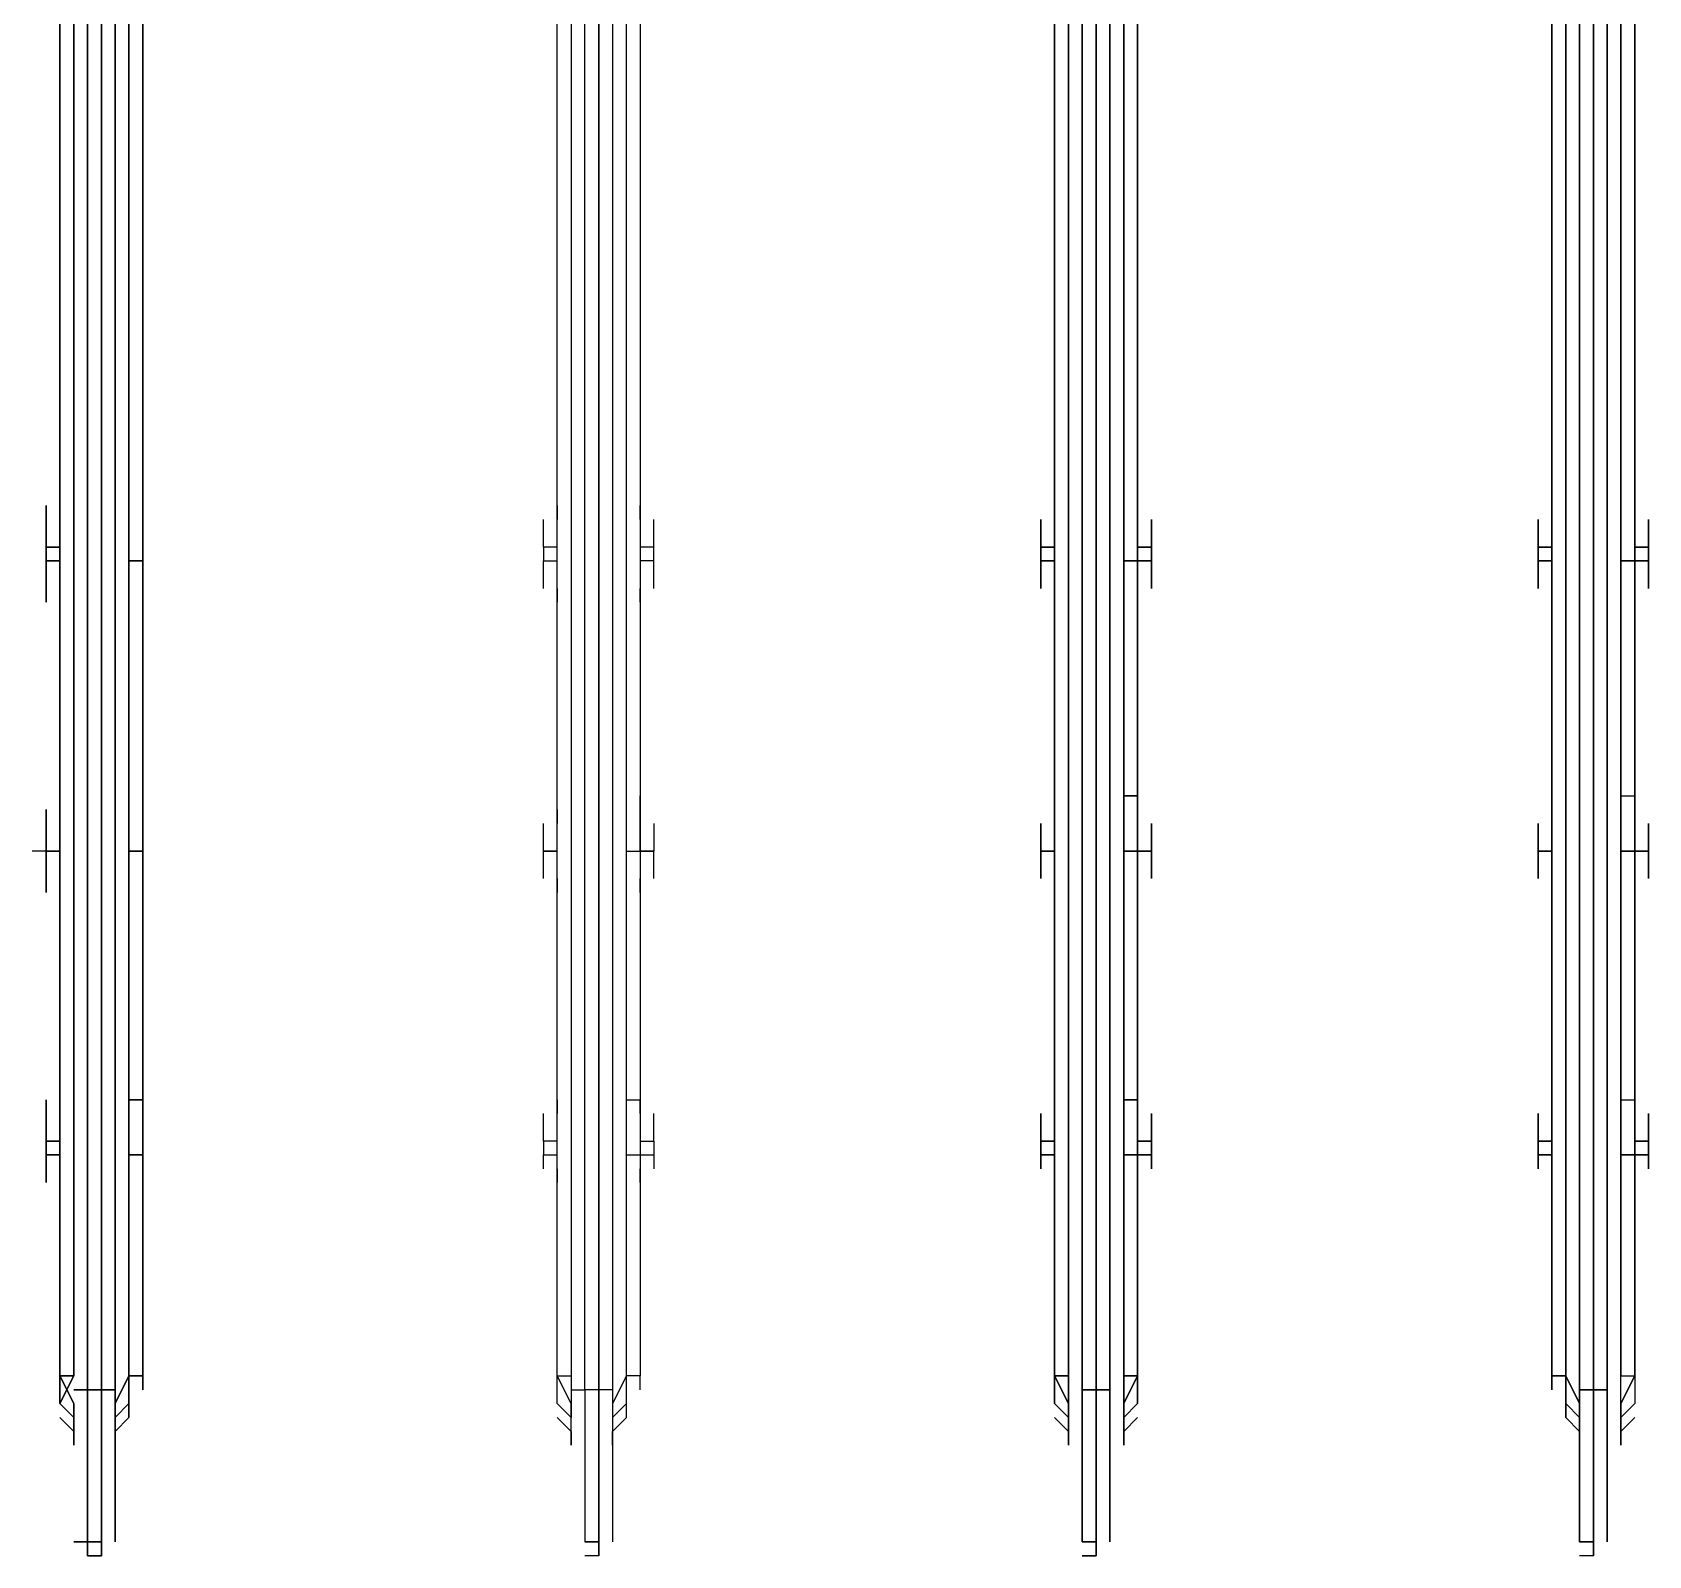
# Model space of a CAD drawing. Header units: metres. Extents: x 530797 to 531186, y 2675944 to 2676144.
# Drawn here: x 531158.3806 to 531158.5424, y 2676011.8435 to 2676011.996 of the extents above; entities that cross this region are included whole.
import ezdxf

# ---------------------------------------------------------------- set-up
doc = ezdxf.new("R2010")
doc.units = ezdxf.units.M
doc.layers.add('IDT', color=7, linetype='Continuous')

# ---------------------------------------------------------------- blocks, each defined once
blk = doc.blocks.new('IDT')
at = {"layer": 'IDT', "color": 0, "lineweight": 25}
for p, q in [((17.61041, 14.81944), (17.61041, 14.80284)), ((17.61041, 14.80284), (17.61041, 14.81944)), ((17.61041, 14.81944), (17.61041, 14.80284)), ((17.61041, 14.80284), (17.61041, 14.81944)), ((17.61041, 14.81944), (17.6118, 14.81944)), ((17.66021, 14.80284), (17.66021, 14.81944)), ((17.66021, 14.81944), (17.66021, 14.80284)), ((17.66021, 14.80284), (17.66021, 14.81944)), ((17.66021, 14.81944), (17.66021, 14.80284)), ((17.66021, 14.81944), (17.66021, 14.80284)), ((17.66021, 14.80284), (17.66021, 14.81944)), ((17.66021, 14.81944), (17.66159, 14.81944)), ((17.66159, 14.81944), (17.66021, 14.81944)), ((17.66021, 14.81944), (17.66021, 14.80284)), ((17.66021, 14.80284), (17.66021, 14.81944)), ((17.71, 14.80284), (17.71, 14.81944)), ((17.71, 14.81944), (17.71, 14.80284)), ((17.71, 14.81944), (17.71138, 14.81944)), ((17.75979, 14.80284), (17.75979, 14.81944)), ((17.75979, 14.81944), (17.76118, 14.81944)), ((17.76118, 14.81944), (17.75979, 14.81944)), ((17.75979, 14.81944), (17.75979, 14.80284)), ((17.76118, 14.81944), (17.76118, 14.80284)), ((17.76118, 14.80284), (17.76118, 14.81944)), ((17.60903, 14.80284), (17.60903, 14.81805)), ((17.60903, 14.81805), (17.60903, 14.80284)), ((17.6118, 14.81805), (17.61041, 14.81805)), ((17.61041, 14.81805), (17.6118, 14.81805)), ((17.6118, 14.81805), (17.61041, 14.81805)), ((17.61041, 14.81805), (17.6118, 14.81805)), ((17.6118, 14.80284), (17.6118, 14.81805)), ((17.6118, 14.81805), (17.6118, 14.80284)), ((17.65882, 14.81805), (17.65882, 14.80284)), ((17.65882, 14.80284), (17.65882, 14.81805)), ((17.65882, 14.81805), (17.65882, 14.80284)), ((17.65882, 14.80284), (17.65882, 14.81805)), ((17.66159, 14.81805), (17.66021, 14.81805)), ((17.66021, 14.81805), (17.66159, 14.81805)), ((17.66159, 14.81805), (17.66021, 14.81805)), ((17.66021, 14.81805), (17.66159, 14.81805)), ((17.66159, 14.81805), (17.66021, 14.81805)), ((17.66021, 14.81805), (17.66159, 14.81805)), ((17.66159, 14.81805), (17.66021, 14.81805)), ((17.66021, 14.81805), (17.66159, 14.81805)), ((17.66159, 14.80284), (17.66159, 14.81805)), ((17.66159, 14.81805), (17.66159, 14.80284)), ((17.66159, 14.80284), (17.66159, 14.81805)), ((17.66159, 14.81805), (17.66159, 14.80284)), ((17.70862, 14.80284), (17.70862, 14.81805)), ((17.71138, 14.81805), (17.71, 14.81805)), ((17.71, 14.81805), (17.71138, 14.81805)), ((17.71138, 14.80284), (17.71138, 14.81805)), ((17.75841, 14.80284), (17.75841, 14.81805)), ((17.75841, 14.81805), (17.75841, 14.80284)), ((17.76118, 14.81805), (17.75979, 14.81805)), ((17.75979, 14.81805), (17.76118, 14.81805)), ((17.76118, 14.80284), (17.76118, 14.81805)), ((17.76118, 14.81805), (17.76118, 14.80284)), ((17.76256, 14.81805), (17.76118, 14.81805)), ((17.76118, 14.81805), (17.76256, 14.81805)), ((17.60765, 14.80422), (17.60765, 14.80837)), ((17.60765, 14.80837), (17.60765, 14.80699)), ((17.60765, 14.80699), (17.60765, 14.80837)), ((17.60765, 14.80837), (17.60765, 14.80422)), ((17.6118, 14.80699), (17.6118, 14.80837)), ((17.6118, 14.80837), (17.6118, 14.80699)), ((17.6118, 14.80422), (17.6118, 14.80837)), ((17.6118, 14.80837), (17.6118, 14.80422)), ((17.65744, 14.80422), (17.65744, 14.80837)), ((17.65744, 14.80837), (17.65744, 14.80699)), ((17.65744, 14.80699), (17.65744, 14.80837)), ((17.65744, 14.80837), (17.65744, 14.80422)), ((17.65744, 14.80837), (17.65744, 14.80422)), ((17.65744, 14.80422), (17.65744, 14.80837)), ((17.65744, 14.80837), (17.65744, 14.80699)), ((17.65744, 14.80699), (17.65744, 14.80837)), ((17.66297, 14.80422), (17.66297, 14.80837)), ((17.66297, 14.80837), (17.66297, 14.80699)), ((17.66297, 14.80699), (17.66297, 14.80837)), ((17.66297, 14.80837), (17.66297, 14.80699)), ((17.66297, 14.80699), (17.66297, 14.80837)), ((17.66297, 14.80837), (17.66297, 14.80422)), ((17.66297, 14.80422), (17.66297, 14.80837)), ((17.66297, 14.80837), (17.66297, 14.80422)), ((17.70862, 14.80422), (17.70862, 14.80837)), ((17.70862, 14.80837), (17.70862, 14.80699)), ((17.71277, 14.80699), (17.71277, 14.80837)), ((17.71277, 14.80837), (17.71277, 14.80422)), ((17.75841, 14.80422), (17.75841, 14.80837)), ((17.75841, 14.80837), (17.75841, 14.80422)), ((17.75841, 14.80837), (17.75841, 14.80699)), ((17.75841, 14.80699), (17.75841, 14.80837)), ((17.76256, 14.80422), (17.76256, 14.80837)), ((17.76256, 14.80837), (17.76256, 14.80699)), ((17.76256, 14.80699), (17.76256, 14.80837)), ((17.76256, 14.80837), (17.76256, 14.80422)), ((17.60765, 14.80699), (17.60626, 14.8056)), ((17.60626, 14.8056), (17.60765, 14.80699)), ((17.61318, 14.8056), (17.6118, 14.80699)), ((17.6118, 14.80699), (17.61318, 14.8056)), ((17.65744, 14.80699), (17.65606, 14.8056)), ((17.65606, 14.8056), (17.65744, 14.80699)), ((17.65744, 14.80699), (17.65606, 14.8056)), ((17.65606, 14.8056), (17.65744, 14.80699)), ((17.66297, 14.80699), (17.66436, 14.8056)), ((17.66436, 14.8056), (17.66297, 14.80699)), ((17.66297, 14.80699), (17.66436, 14.8056)), ((17.66436, 14.8056), (17.66297, 14.80699)), ((17.70862, 14.80699), (17.70723, 14.8056)), ((17.71415, 14.8056), (17.71277, 14.80699)), ((17.75841, 14.80699), (17.75703, 14.8056)), ((17.75703, 14.8056), (17.75841, 14.80699)), ((17.76256, 14.80699), (17.76394, 14.8056)), ((17.76394, 14.8056), (17.76256, 14.80699)), ((17.60626, 14.80422), (17.60765, 14.8056)), ((17.60626, 14.80422), (17.60765, 14.8056)), ((17.60626, 14.80145), (17.60765, 14.80422)), ((17.60765, 14.80422), (17.60626, 14.80145)), ((17.60626, 14.80284), (17.60626, 14.80422)), ((17.60626, 14.80284), (17.60626, 14.80422)), ((17.60765, 14.8056), (17.60765, 14.80145)), ((17.60765, 14.8056), (17.60765, 14.80145)), ((17.6118, 14.8056), (17.61318, 14.80422)), ((17.61318, 14.80422), (17.6118, 14.8056)), ((17.61318, 14.80145), (17.6118, 14.80422)), ((17.6118, 14.80422), (17.61318, 14.80145)), ((17.61318, 14.80145), (17.61318, 14.8056)), ((17.61318, 14.8056), (17.61318, 14.80145)), ((17.61318, 14.80422), (17.61318, 14.80284)), ((17.61318, 14.80284), (17.61318, 14.80422)), ((17.65744, 14.8056), (17.65606, 14.80422)), ((17.65606, 14.80422), (17.65744, 14.8056)), ((17.65744, 14.8056), (17.65606, 14.80422)), ((17.65744, 14.8056), (17.65606, 14.80422)), ((17.65606, 14.80422), (17.65606, 14.80284)), ((17.65606, 14.80145), (17.65744, 14.80422)), ((17.65744, 14.80422), (17.65606, 14.80145)), ((17.65744, 14.80422), (17.65606, 14.80145)), ((17.65606, 14.80284), (17.65606, 14.80422)), ((17.65606, 14.80422), (17.65606, 14.80284)), ((17.65606, 14.80145), (17.65744, 14.80422)), ((17.65606, 14.80422), (17.65606, 14.80284)), ((17.65744, 14.80145), (17.65744, 14.8056)), ((17.65744, 14.8056), (17.65744, 14.80145)), ((17.65744, 14.80145), (17.65744, 14.8056)), ((17.65744, 14.80145), (17.65744, 14.8056)), ((17.66297, 14.80145), (17.66297, 14.8056)), ((17.66297, 14.8056), (17.66297, 14.80145)), ((17.66297, 14.80145), (17.66297, 14.8056)), ((17.66297, 14.8056), (17.66436, 14.80422)), ((17.66436, 14.80422), (17.66297, 14.8056)), ((17.66297, 14.8056), (17.66436, 14.80422)), ((17.66436, 14.80422), (17.66297, 14.8056)), ((17.66297, 14.8056), (17.66297, 14.80145)), ((17.66436, 14.80145), (17.66297, 14.80422)), ((17.66297, 14.80422), (17.66436, 14.80145)), ((17.66436, 14.80145), (17.66297, 14.80422)), ((17.66297, 14.80422), (17.66436, 14.80145)), ((17.66436, 14.80422), (17.66436, 14.80284)), ((17.66436, 14.80284), (17.66436, 14.80422)), ((17.66436, 14.80422), (17.66436, 14.80284)), ((17.66436, 14.80284), (17.66436, 14.80422)), ((17.70723, 14.8056), (17.70723, 14.80145)), ((17.70862, 14.8056), (17.70723, 14.80422)), ((17.70723, 14.80145), (17.70862, 14.80422)), ((17.70723, 14.80422), (17.70723, 14.80284)), ((17.71277, 14.80145), (17.71277, 14.8056)), ((17.71277, 14.8056), (17.71415, 14.80422)), ((17.71277, 14.80422), (17.71415, 14.80145)), ((17.71415, 14.80422), (17.71415, 14.80284)), ((17.75703, 14.8056), (17.75703, 14.80145)), ((17.75703, 14.80145), (17.75703, 14.8056)), ((17.75703, 14.80422), (17.75841, 14.8056)), ((17.75841, 14.8056), (17.75703, 14.80422)), ((17.75703, 14.80145), (17.75841, 14.80422)), ((17.75841, 14.80422), (17.75703, 14.80145)), ((17.75703, 14.80284), (17.75703, 14.80422)), ((17.75703, 14.80422), (17.75703, 14.80284)), ((17.76256, 14.8056), (17.76394, 14.80422)), ((17.76394, 14.80422), (17.76256, 14.8056)), ((17.76256, 14.8056), (17.76394, 14.80422)), ((17.76394, 14.80422), (17.76256, 14.8056)), ((17.76394, 14.80422), (17.76256, 14.80145)), ((17.76394, 14.80145), (17.76256, 14.80422)), ((17.76256, 14.80422), (17.76394, 14.80145)), ((17.76256, 14.80145), (17.76394, 14.80422)), ((17.76394, 14.80422), (17.76394, 14.80284)), ((17.76394, 14.80284), (17.76394, 14.80422)), ((17.60626, 14.80145), (17.60626, 14.80284)), ((17.60626, 14.80145), (17.60626, 14.80284)), ((17.61041, 14.80284), (17.60903, 14.80284)), ((17.60903, 14.80284), (17.60903, 14.60366)), ((17.60903, 14.60366), (17.60903, 14.80284)), ((17.60903, 14.80284), (17.61041, 14.80284)), ((17.61041, 14.80284), (17.6118, 14.80284)), ((17.6118, 14.80284), (17.61041, 14.80284)), ((17.61041, 14.80284), (17.6118, 14.80284)), ((17.6118, 14.80284), (17.61041, 14.80284)), ((17.61041, 14.60366), (17.61041, 14.80284)), ((17.61041, 14.80284), (17.61041, 14.60366)), ((17.61041, 14.60366), (17.61041, 14.80284)), ((17.61041, 14.80284), (17.61041, 14.60366)), ((17.6118, 14.80284), (17.6118, 14.60366)), ((17.6118, 14.60366), (17.6118, 14.80284)), ((17.61456, 14.80145), (17.61456, 14.80284)), ((17.61456, 14.80284), (17.61456, 14.80145)), ((17.65606, 14.80284), (17.65606, 14.80145)), ((17.65606, 14.80145), (17.65606, 14.80284)), ((17.65606, 14.80284), (17.65606, 14.80145)), ((17.65606, 14.80284), (17.65606, 14.80145)), ((17.66021, 14.80284), (17.65882, 14.80284)), ((17.65882, 14.80284), (17.65882, 14.60366)), ((17.65882, 14.60366), (17.65882, 14.80284)), ((17.65882, 14.80284), (17.66021, 14.80284)), ((17.65882, 14.80284), (17.65882, 14.60366)), ((17.65882, 14.60366), (17.65882, 14.80284)), ((17.66021, 14.80284), (17.65882, 14.80284)), ((17.65882, 14.80284), (17.66021, 14.80284)), ((17.66021, 14.80284), (17.66159, 14.80284)), ((17.66159, 14.80284), (17.66021, 14.80284)), ((17.66021, 14.80284), (17.66159, 14.80284)), ((17.66159, 14.80284), (17.66021, 14.80284)), ((17.66021, 14.80284), (17.66021, 14.60366)), ((17.66021, 14.60366), (17.66021, 14.80284)), ((17.66021, 14.80284), (17.66159, 14.80284)), ((17.66159, 14.80284), (17.66021, 14.80284)), ((17.66021, 14.80284), (17.66159, 14.80284)), ((17.66159, 14.80284), (17.66021, 14.80284)), ((17.66021, 14.60366), (17.66021, 14.80284)), ((17.66021, 14.80284), (17.66021, 14.60366)), ((17.66021, 14.60366), (17.66021, 14.80284)), ((17.66021, 14.80284), (17.66021, 14.60366)), ((17.66021, 14.60366), (17.66021, 14.80284)), ((17.66021, 14.80284), (17.66021, 14.60366)), ((17.66159, 14.80284), (17.66159, 14.60366)), ((17.66159, 14.60366), (17.66159, 14.80284)), ((17.66159, 14.80284), (17.66159, 14.60366)), ((17.66159, 14.60366), (17.66159, 14.80284)), ((17.66436, 14.80145), (17.66436, 14.80284)), ((17.66436, 14.80284), (17.66436, 14.80145)), ((17.66436, 14.80145), (17.66436, 14.80284)), ((17.66436, 14.80284), (17.66436, 14.80145)), ((17.70585, 14.80284), (17.70585, 14.80145)), ((17.70862, 14.60366), (17.70862, 14.80284)), ((17.70862, 14.80284), (17.71, 14.80284)), ((17.71, 14.80284), (17.71138, 14.80284)), ((17.71, 14.60366), (17.71, 14.80284)), ((17.71, 14.80284), (17.71, 14.60366)), ((17.71277, 14.80284), (17.71138, 14.80284)), ((17.71138, 14.80284), (17.71138, 14.60366)), ((17.71415, 14.80284), (17.71415, 14.80145)), ((17.75564, 14.80145), (17.75564, 14.80284)), ((17.75564, 14.80284), (17.75564, 14.80145)), ((17.75841, 14.80284), (17.75841, 14.60366)), ((17.75841, 14.60366), (17.75841, 14.80284)), ((17.75841, 14.80284), (17.75979, 14.80284)), ((17.75979, 14.80284), (17.75841, 14.80284)), ((17.76118, 14.80284), (17.75979, 14.80284)), ((17.75979, 14.80284), (17.76118, 14.80284)), ((17.75979, 14.60366), (17.75979, 14.80284)), ((17.75979, 14.80284), (17.75979, 14.60366)), ((17.76118, 14.80284), (17.76256, 14.80284)), ((17.76256, 14.80284), (17.76118, 14.80284)), ((17.76118, 14.80284), (17.76118, 14.60366)), ((17.76118, 14.60366), (17.76118, 14.80284)), ((17.76118, 14.80284), (17.76118, 14.60366)), ((17.76118, 14.60366), (17.76118, 14.80284)), ((17.76394, 14.80145), (17.76394, 14.80284)), ((17.76394, 14.80284), (17.76394, 14.80145)), ((17.60626, 14.60366), (17.60626, 14.80145)), ((17.60626, 14.80145), (17.60626, 14.60366)), ((17.60765, 14.80145), (17.60626, 14.80145)), ((17.60765, 14.80145), (17.60626, 14.80145)), ((17.60765, 14.80145), (17.60765, 14.60366)), ((17.60765, 14.60366), (17.60765, 14.80145)), ((17.61318, 14.80145), (17.61456, 14.80145)), ((17.61456, 14.80145), (17.61318, 14.80145)), ((17.61318, 14.80145), (17.61318, 14.60366)), ((17.61318, 14.60366), (17.61318, 14.80145)), ((17.61456, 14.60366), (17.61456, 14.80145)), ((17.61456, 14.80145), (17.61456, 14.60366)), ((17.65606, 14.80145), (17.65606, 14.60366)), ((17.65606, 14.60366), (17.65606, 14.80145)), ((17.65606, 14.80145), (17.65606, 14.60366)), ((17.65606, 14.60366), (17.65606, 14.80145)), ((17.65606, 14.80145), (17.65744, 14.80145)), ((17.65744, 14.80145), (17.65606, 14.80145)), ((17.65606, 14.80145), (17.65744, 14.80145)), ((17.65744, 14.80145), (17.65606, 14.80145)), ((17.65744, 14.80145), (17.65744, 14.60366)), ((17.65744, 14.60366), (17.65744, 14.80145)), ((17.65744, 14.80145), (17.65744, 14.60366)), ((17.65744, 14.60366), (17.65744, 14.80145)), ((17.66436, 14.80145), (17.66297, 14.80145)), ((17.66297, 14.80145), (17.66436, 14.80145)), ((17.66436, 14.80145), (17.66297, 14.80145)), ((17.66297, 14.80145), (17.66297, 14.60366)), ((17.66297, 14.60366), (17.66297, 14.80145)), ((17.66297, 14.80145), (17.66436, 14.80145)), ((17.66297, 14.80145), (17.66297, 14.60366)), ((17.66297, 14.60366), (17.66297, 14.80145)), ((17.66436, 14.80145), (17.66436, 14.60366)), ((17.66436, 14.60366), (17.66436, 14.80145)), ((17.66436, 14.80145), (17.66436, 14.60366)), ((17.66436, 14.60366), (17.66436, 14.80145)), ((17.70585, 14.60366), (17.70585, 14.80145)), ((17.70585, 14.80145), (17.70723, 14.80145)), ((17.70723, 14.80145), (17.70723, 14.60366)), ((17.71415, 14.80145), (17.71277, 14.80145)), ((17.71277, 14.60366), (17.71277, 14.80145)), ((17.71415, 14.80145), (17.71415, 14.60366)), ((17.75564, 14.60366), (17.75564, 14.80145)), ((17.75564, 14.80145), (17.75703, 14.80145)), ((17.75703, 14.80145), (17.75564, 14.80145)), ((17.75564, 14.80145), (17.75564, 14.60366)), ((17.75703, 14.80145), (17.75703, 14.60366)), ((17.75703, 14.60366), (17.75703, 14.80145)), ((17.76256, 14.80145), (17.76394, 14.80145)), ((17.76394, 14.80145), (17.76256, 14.80145)), ((17.76256, 14.80145), (17.76256, 14.60366)), ((17.76256, 14.60366), (17.76256, 14.80145)), ((17.76394, 14.80145), (17.76394, 14.60366)), ((17.76394, 14.60366), (17.76394, 14.80145)), ((17.60626, 14.77932), (17.60626, 14.78347)), ((17.60626, 14.78347), (17.60626, 14.77932)), ((17.61456, 14.77932), (17.61456, 14.78347)), ((17.61456, 14.78347), (17.61456, 14.77379)), ((17.65606, 14.78347), (17.65606, 14.77932)), ((17.65606, 14.77932), (17.65606, 14.78347)), ((17.65606, 14.78347), (17.65606, 14.77932)), ((17.65606, 14.77932), (17.65606, 14.78347)), ((17.66436, 14.77379), (17.66436, 14.78347)), ((17.66436, 14.78347), (17.66436, 14.77379)), ((17.66436, 14.77932), (17.66436, 14.78347)), ((17.66436, 14.78347), (17.66436, 14.77932)), ((17.70585, 14.77932), (17.70585, 14.78347)), ((17.71415, 14.78347), (17.71415, 14.77932)), ((17.75564, 14.77932), (17.75564, 14.78347)), ((17.75564, 14.78347), (17.75564, 14.77932)), ((17.76394, 14.77379), (17.76394, 14.78347)), ((17.76394, 14.78347), (17.76394, 14.77932)), ((17.60626, 14.78071), (17.60626, 14.78209)), ((17.60626, 14.78209), (17.60626, 14.78071)), ((17.61456, 14.78209), (17.61456, 14.78071)), ((17.61456, 14.78071), (17.61456, 14.78209)), ((17.65606, 14.78071), (17.65606, 14.78209)), ((17.65606, 14.78209), (17.65606, 14.78071)), ((17.65606, 14.78071), (17.65606, 14.78209)), ((17.65606, 14.78209), (17.65606, 14.78071)), ((17.66436, 14.78209), (17.66436, 14.78071)), ((17.66436, 14.78071), (17.66436, 14.78209)), ((17.66436, 14.78209), (17.66436, 14.78071)), ((17.66436, 14.78071), (17.66436, 14.78209)), ((17.70585, 14.78209), (17.70585, 14.78071)), ((17.71415, 14.78071), (17.71415, 14.78209)), ((17.75564, 14.78071), (17.75564, 14.78209)), ((17.75564, 14.78209), (17.75564, 14.78071)), ((17.76533, 14.78209), (17.76533, 14.78071)), ((17.76533, 14.78071), (17.76533, 14.78209)), ((17.60488, 14.77932), (17.60488, 14.78071)), ((17.60488, 14.78071), (17.60488, 14.77932)), ((17.61595, 14.77932), (17.61595, 14.78071)), ((17.61595, 14.78071), (17.61595, 14.77932)), ((17.65467, 14.77932), (17.65467, 14.78071)), ((17.65467, 14.78071), (17.65467, 14.77932)), ((17.65467, 14.77932), (17.65467, 14.78071)), ((17.65467, 14.78071), (17.65467, 14.77932)), ((17.66574, 14.77932), (17.66574, 14.78071)), ((17.66574, 14.78071), (17.66574, 14.77932)), ((17.66574, 14.77932), (17.66574, 14.78071)), ((17.66574, 14.78071), (17.66574, 14.77932)), ((17.70447, 14.77932), (17.70447, 14.78071)), ((17.71553, 14.78071), (17.71553, 14.77932)), ((17.75564, 14.77932), (17.75564, 14.78071)), ((17.75564, 14.78071), (17.75564, 14.77932)), ((17.76533, 14.78071), (17.76533, 14.77932)), ((17.76533, 14.77932), (17.76533, 14.78071)), ((17.60488, 14.77794), (17.60488, 14.77932)), ((17.60488, 14.77932), (17.60488, 14.77794)), ((17.60626, 14.77932), (17.60488, 14.77932)), ((17.60488, 14.77932), (17.60626, 14.77932)), ((17.60765, 14.77932), (17.60626, 14.77932)), ((17.60626, 14.77932), (17.60765, 14.77932)), ((17.60626, 14.77794), (17.60626, 14.77932)), ((17.60626, 14.77932), (17.60626, 14.77379)), ((17.61456, 14.77794), (17.61456, 14.77932)), ((17.61456, 14.77932), (17.61595, 14.77932)), ((17.61595, 14.77932), (17.61456, 14.77932)), ((17.61595, 14.77794), (17.61595, 14.77932)), ((17.61595, 14.77932), (17.61595, 14.77794)), ((17.65606, 14.77932), (17.65467, 14.77932)), ((17.65467, 14.77932), (17.65606, 14.77932)), ((17.65606, 14.77932), (17.65467, 14.77932)), ((17.65467, 14.77932), (17.65606, 14.77932)), ((17.65467, 14.77794), (17.65467, 14.77932)), ((17.65467, 14.77932), (17.65467, 14.77794)), ((17.65467, 14.77794), (17.65467, 14.77932)), ((17.65467, 14.77932), (17.65467, 14.77794)), ((17.65744, 14.77932), (17.65606, 14.77932)), ((17.65606, 14.77932), (17.65606, 14.77379)), ((17.65606, 14.77379), (17.65606, 14.77932)), ((17.65606, 14.77932), (17.65606, 14.77794)), ((17.65606, 14.77794), (17.65606, 14.77932)), ((17.65606, 14.77932), (17.65744, 14.77932)), ((17.65606, 14.77932), (17.65744, 14.77932)), ((17.65744, 14.77932), (17.65606, 14.77932)), ((17.66436, 14.77932), (17.66574, 14.77932)), ((17.66574, 14.77932), (17.66436, 14.77932)), ((17.66436, 14.77794), (17.66436, 14.77932)), ((17.66436, 14.77932), (17.66574, 14.77932)), ((17.66574, 14.77932), (17.66436, 14.77932)), ((17.66436, 14.77932), (17.66436, 14.77794)), ((17.66574, 14.77794), (17.66574, 14.77932)), ((17.66574, 14.77932), (17.66574, 14.77794)), ((17.66574, 14.77794), (17.66574, 14.77932)), ((17.66574, 14.77932), (17.66574, 14.77794)), ((17.70585, 14.77932), (17.70447, 14.77932)), ((17.70447, 14.77794), (17.70447, 14.77932)), ((17.70723, 14.77932), (17.70585, 14.77932)), ((17.70585, 14.77794), (17.70585, 14.77932)), ((17.71415, 14.77932), (17.71415, 14.77794)), ((17.71553, 14.77932), (17.71415, 14.77932)), ((17.71553, 14.77794), (17.71553, 14.77932)), ((17.75703, 14.77932), (17.75564, 14.77932)), ((17.75564, 14.77932), (17.75703, 14.77932)), ((17.75564, 14.77932), (17.75564, 14.77794)), ((17.75564, 14.77794), (17.75564, 14.77932)), ((17.75564, 14.77932), (17.75564, 14.77794)), ((17.75564, 14.77794), (17.75564, 14.77932)), ((17.76394, 14.77932), (17.76394, 14.77794)), ((17.76533, 14.77932), (17.76394, 14.77932)), ((17.76394, 14.77932), (17.76533, 14.77932)), ((17.76533, 14.77794), (17.76533, 14.77932)), ((17.76533, 14.77932), (17.76533, 14.77794)), ((17.60626, 14.77794), (17.60488, 14.77794)), ((17.60488, 14.77794), (17.60626, 14.77794)), ((17.60488, 14.77518), (17.60488, 14.77794)), ((17.60488, 14.77794), (17.60488, 14.77518)), ((17.60626, 14.77379), (17.60626, 14.77794)), ((17.61456, 14.77379), (17.61456, 14.77794)), ((17.61456, 14.77794), (17.61595, 14.77794)), ((17.61595, 14.77794), (17.61456, 14.77794)), ((17.61595, 14.77518), (17.61595, 14.77794)), ((17.61595, 14.77794), (17.61595, 14.77518)), ((17.65606, 14.77794), (17.65467, 14.77794)), ((17.65467, 14.77794), (17.65606, 14.77794)), ((17.65606, 14.77794), (17.65467, 14.77794)), ((17.65467, 14.77794), (17.65606, 14.77794)), ((17.65467, 14.77518), (17.65467, 14.77794)), ((17.65467, 14.77794), (17.65467, 14.77518)), ((17.65467, 14.77518), (17.65467, 14.77794)), ((17.65467, 14.77794), (17.65467, 14.77518)), ((17.65606, 14.77794), (17.65606, 14.77379)), ((17.65606, 14.77379), (17.65606, 14.77794)), ((17.66436, 14.77794), (17.66436, 14.77379)), ((17.66436, 14.77379), (17.66436, 14.77794)), ((17.66436, 14.77794), (17.66574, 14.77794)), ((17.66574, 14.77794), (17.66436, 14.77794)), ((17.66436, 14.77794), (17.66574, 14.77794)), ((17.66574, 14.77794), (17.66436, 14.77794)), ((17.66574, 14.77518), (17.66574, 14.77794)), ((17.66574, 14.77794), (17.66574, 14.77518)), ((17.66574, 14.77518), (17.66574, 14.77794)), ((17.66574, 14.77794), (17.66574, 14.77518)), ((17.70585, 14.77794), (17.70447, 14.77794)), ((17.70447, 14.77794), (17.70447, 14.77518)), ((17.70585, 14.77379), (17.70585, 14.77794)), ((17.71415, 14.77794), (17.71415, 14.77379)), ((17.71415, 14.77794), (17.71553, 14.77794)), ((17.71553, 14.77794), (17.71553, 14.77518)), ((17.75564, 14.77794), (17.75564, 14.77379)), ((17.75564, 14.77518), (17.75564, 14.77794)), ((17.75564, 14.77794), (17.75564, 14.77518)), ((17.75564, 14.77379), (17.75564, 14.77794)), ((17.76394, 14.77794), (17.76394, 14.77379)), ((17.76394, 14.77794), (17.76533, 14.77794)), ((17.76533, 14.77794), (17.76394, 14.77794)), ((17.76533, 14.77518), (17.76533, 14.77794)), ((17.76533, 14.77794), (17.76533, 14.77518)), ((17.60626, 14.77379), (17.60626, 14.77518)), ((17.60626, 14.77518), (17.60626, 14.77379)), ((17.61456, 14.77518), (17.61456, 14.77379)), ((17.61456, 14.77379), (17.61456, 14.77518)), ((17.65606, 14.77379), (17.65606, 14.77518)), ((17.65606, 14.77518), (17.65606, 14.77379)), ((17.65606, 14.77379), (17.65606, 14.77518)), ((17.65606, 14.77518), (17.65606, 14.77379)), ((17.66436, 14.77379), (17.66436, 14.77518)), ((17.66436, 14.77518), (17.66436, 14.77379)), ((17.66436, 14.77379), (17.66436, 14.77518)), ((17.66436, 14.77518), (17.66436, 14.77379)), ((17.70585, 14.77518), (17.70585, 14.77379)), ((17.71415, 14.77379), (17.71415, 14.77518)), ((17.75564, 14.77379), (17.75564, 14.77518)), ((17.75564, 14.77518), (17.75564, 14.77379)), ((17.76533, 14.77518), (17.76533, 14.77379)), ((17.76533, 14.77379), (17.76533, 14.77518)), ((17.60765, 14.77379), (17.60626, 14.77379)), ((17.65606, 14.77379), (17.65744, 14.77379)), ((17.65744, 14.77379), (17.65606, 14.77379)), ((17.70723, 14.77379), (17.70585, 14.77379)), ((17.75564, 14.77379), (17.75703, 14.77379)), ((17.75703, 14.77379), (17.75564, 14.77379)), ((17.60626, 14.7489), (17.60626, 14.75304)), ((17.60626, 14.75304), (17.60626, 14.75166)), ((17.60626, 14.75166), (17.60626, 14.75304)), ((17.60626, 14.75304), (17.60626, 14.7489)), ((17.61456, 14.75304), (17.61456, 14.75166)), ((17.61456, 14.75166), (17.61456, 14.75304)), ((17.61456, 14.7489), (17.61456, 14.75304)), ((17.61456, 14.75304), (17.61456, 14.7489)), ((17.65606, 14.7489), (17.65606, 14.75304)), ((17.65606, 14.75304), (17.65606, 14.75166)), ((17.65606, 14.75166), (17.65606, 14.75304)), ((17.65606, 14.75304), (17.65606, 14.7489)), ((17.65606, 14.75166), (17.65606, 14.75304)), ((17.65606, 14.75304), (17.65606, 14.75166)), ((17.65606, 14.7489), (17.65606, 14.75304)), ((17.65606, 14.75304), (17.65606, 14.7489)), ((17.66436, 14.75304), (17.66436, 14.75166)), ((17.66436, 14.75166), (17.66436, 14.75304)), ((17.66436, 14.75304), (17.66436, 14.7489)), ((17.66436, 14.7489), (17.66436, 14.75304)), ((17.66436, 14.7489), (17.66436, 14.75304)), ((17.66436, 14.75304), (17.66436, 14.75166)), ((17.66436, 14.75166), (17.66436, 14.75304)), ((17.66436, 14.75304), (17.66436, 14.7489)), ((17.70585, 14.7489), (17.70585, 14.75304)), ((17.70585, 14.75304), (17.70585, 14.75166)), ((17.71415, 14.75166), (17.71415, 14.75304)), ((17.71415, 14.75304), (17.71415, 14.7489)), ((17.75564, 14.75304), (17.75564, 14.75166)), ((17.75564, 14.7489), (17.75564, 14.75304)), ((17.75564, 14.75166), (17.75564, 14.75304)), ((17.75564, 14.75304), (17.75564, 14.7489)), ((17.76394, 14.7489), (17.76394, 14.75304)), ((17.76394, 14.75304), (17.76394, 14.74336)), ((17.76533, 14.75166), (17.76533, 14.75304)), ((17.76533, 14.75304), (17.76533, 14.75166)), ((17.60488, 14.7489), (17.60488, 14.75166)), ((17.60488, 14.75166), (17.60488, 14.7489)), ((17.61595, 14.7489), (17.61595, 14.75166)), ((17.61595, 14.75166), (17.61595, 14.7489)), ((17.65467, 14.7489), (17.65467, 14.75166)), ((17.65467, 14.75166), (17.65467, 14.7489)), ((17.65467, 14.7489), (17.65467, 14.75166)), ((17.65467, 14.75166), (17.65467, 14.7489)), ((17.66574, 14.7489), (17.66574, 14.75166)), ((17.66574, 14.75166), (17.66574, 14.7489)), ((17.66574, 14.7489), (17.66574, 14.75166)), ((17.66574, 14.75166), (17.66574, 14.7489)), ((17.70447, 14.75166), (17.70447, 14.7489)), ((17.71553, 14.75166), (17.71553, 14.7489)), ((17.75564, 14.75166), (17.75564, 14.7489)), ((17.75564, 14.7489), (17.75564, 14.75166)), ((17.76533, 14.7489), (17.76533, 14.75166)), ((17.76533, 14.75166), (17.76533, 14.7489)), ((17.60626, 14.7489), (17.60488, 14.7489)), ((17.60488, 14.7489), (17.60626, 14.7489)), ((17.60488, 14.7489), (17.60626, 14.7489)), ((17.60626, 14.7489), (17.60488, 14.7489)), ((17.60488, 14.7489), (17.60488, 14.74613)), ((17.60488, 14.74613), (17.60488, 14.7489)), ((17.60488, 14.7489), (17.60626, 14.7489)), ((17.60626, 14.74336), (17.60626, 14.7489)), ((17.60765, 14.7489), (17.60626, 14.7489)), ((17.60626, 14.7489), (17.60765, 14.7489)), ((17.60765, 14.7489), (17.60626, 14.7489)), ((17.60626, 14.7489), (17.60765, 14.7489)), ((17.60626, 14.7489), (17.60626, 14.74336)), ((17.61456, 14.7489), (17.61595, 14.7489)), ((17.61595, 14.7489), (17.61456, 14.7489)), ((17.61456, 14.7489), (17.61456, 14.74336)), ((17.61456, 14.74336), (17.61456, 14.7489)), ((17.61456, 14.7489), (17.61595, 14.7489)), ((17.61595, 14.7489), (17.61456, 14.7489)), ((17.61456, 14.7489), (17.61595, 14.7489)), ((17.61595, 14.74613), (17.61595, 14.7489)), ((17.61595, 14.7489), (17.61595, 14.74613)), ((17.65467, 14.74613), (17.65467, 14.7489)), ((17.65467, 14.7489), (17.65467, 14.74613)), ((17.65467, 14.7489), (17.65606, 14.7489)), ((17.65606, 14.7489), (17.65467, 14.7489)), ((17.65467, 14.7489), (17.65606, 14.7489)), ((17.65606, 14.7489), (17.65467, 14.7489)), ((17.65467, 14.7489), (17.65467, 14.74613)), ((17.65606, 14.7489), (17.65467, 14.7489)), ((17.65467, 14.7489), (17.65606, 14.7489)), ((17.65606, 14.7489), (17.65467, 14.7489)), ((17.65467, 14.7489), (17.65606, 14.7489)), ((17.65606, 14.7489), (17.65467, 14.7489)), ((17.65467, 14.7489), (17.65606, 14.7489)), ((17.65467, 14.7489), (17.65467, 14.74613)), ((17.65606, 14.74336), (17.65606, 14.7489)), ((17.65606, 14.7489), (17.65606, 14.74336)), ((17.65744, 14.7489), (17.65606, 14.7489)), ((17.65606, 14.7489), (17.65744, 14.7489)), ((17.65606, 14.74336), (17.65606, 14.7489)), ((17.65606, 14.7489), (17.65744, 14.7489)), ((17.65744, 14.7489), (17.65606, 14.7489)), ((17.65606, 14.7489), (17.65744, 14.7489)), ((17.65744, 14.7489), (17.65606, 14.7489)), ((17.65606, 14.7489), (17.65744, 14.7489)), ((17.65744, 14.7489), (17.65606, 14.7489)), ((17.65606, 14.7489), (17.65606, 14.74336)), ((17.66436, 14.7489), (17.66574, 14.7489)), ((17.66574, 14.7489), (17.66436, 14.7489)), ((17.66436, 14.7489), (17.66436, 14.74336)), ((17.66436, 14.74336), (17.66436, 14.7489)), ((17.66436, 14.7489), (17.66436, 14.74336)), ((17.66436, 14.74336), (17.66436, 14.7489)), ((17.66436, 14.7489), (17.66574, 14.7489)), ((17.66574, 14.7489), (17.66436, 14.7489)), ((17.66436, 14.7489), (17.66574, 14.7489)), ((17.66574, 14.7489), (17.66436, 14.7489)), ((17.66436, 14.7489), (17.66574, 14.7489)), ((17.66574, 14.7489), (17.66436, 14.7489)), ((17.66436, 14.7489), (17.66574, 14.7489)), ((17.66574, 14.7489), (17.66436, 14.7489)), ((17.66574, 14.7489), (17.66574, 14.74613)), ((17.66574, 14.74613), (17.66574, 14.7489)), ((17.66574, 14.7489), (17.66574, 14.74613)), ((17.66574, 14.74613), (17.66574, 14.7489)), ((17.70447, 14.7489), (17.70585, 14.7489)), ((17.70447, 14.74613), (17.70447, 14.7489)), ((17.70447, 14.7489), (17.70585, 14.7489)), ((17.70585, 14.7489), (17.70447, 14.7489)), ((17.70723, 14.7489), (17.70585, 14.7489)), ((17.70585, 14.7489), (17.70585, 14.74336)), ((17.71415, 14.7489), (17.71415, 14.74336)), ((17.71553, 14.7489), (17.71415, 14.7489)), ((17.71415, 14.7489), (17.71553, 14.7489)), ((17.71553, 14.7489), (17.71553, 14.74613)), ((17.75564, 14.7489), (17.75564, 14.74336)), ((17.75564, 14.74336), (17.75564, 14.7489)), ((17.75703, 14.7489), (17.75564, 14.7489)), ((17.75564, 14.7489), (17.75703, 14.7489)), ((17.75703, 14.7489), (17.75564, 14.7489)), ((17.75564, 14.7489), (17.75703, 14.7489)), ((17.75703, 14.7489), (17.75564, 14.7489)), ((17.75564, 14.7489), (17.75703, 14.7489)), ((17.75703, 14.7489), (17.75564, 14.7489)), ((17.75564, 14.7489), (17.75564, 14.74613)), ((17.75564, 14.74613), (17.75564, 14.7489)), ((17.76394, 14.7489), (17.76533, 14.7489)), ((17.76533, 14.7489), (17.76394, 14.7489)), ((17.76394, 14.74336), (17.76394, 14.7489)), ((17.76394, 14.7489), (17.76533, 14.7489)), ((17.76533, 14.7489), (17.76394, 14.7489)), ((17.76394, 14.7489), (17.76533, 14.7489)), ((17.76533, 14.7489), (17.76394, 14.7489)), ((17.76533, 14.7489), (17.76533, 14.74613)), ((17.76533, 14.74613), (17.76533, 14.7489)), ((17.76533, 14.7489), (17.76671, 14.7489)), ((17.60626, 14.74475), (17.60626, 14.74613)), ((17.60626, 14.74613), (17.60626, 14.74475)), ((17.61456, 14.74613), (17.61456, 14.74475)), ((17.61456, 14.74475), (17.61456, 14.74613)), ((17.65606, 14.74475), (17.65606, 14.74613)), ((17.65606, 14.74613), (17.65606, 14.74475)), ((17.65606, 14.74475), (17.65606, 14.74613)), ((17.65606, 14.74613), (17.65606, 14.74475)), ((17.66436, 14.74613), (17.66436, 14.74475)), ((17.66436, 14.74475), (17.66436, 14.74613)), ((17.66436, 14.74613), (17.66436, 14.74475)), ((17.66436, 14.74475), (17.66436, 14.74613)), ((17.70585, 14.74613), (17.70585, 14.74475)), ((17.71415, 14.74475), (17.71415, 14.74613)), ((17.75564, 14.74613), (17.75564, 14.74475)), ((17.75564, 14.74475), (17.75564, 14.74613)), ((17.76533, 14.74613), (17.76533, 14.74475)), ((17.76533, 14.74475), (17.76533, 14.74613)), ((17.60765, 14.74336), (17.60626, 14.74336)), ((17.65744, 14.74336), (17.65606, 14.74336)), ((17.65606, 14.74336), (17.65744, 14.74336)), ((17.60626, 14.71985), (17.60626, 14.724)), ((17.60626, 14.724), (17.60626, 14.72262)), ((17.60626, 14.72262), (17.60626, 14.724)), ((17.60626, 14.724), (17.60626, 14.71985)), ((17.61456, 14.71847), (17.61456, 14.724)), ((17.61456, 14.724), (17.61456, 14.72262)), ((17.61456, 14.72262), (17.61456, 14.724)), ((17.61456, 14.724), (17.61456, 14.71985)), ((17.65606, 14.724), (17.65606, 14.72262)), ((17.65606, 14.72262), (17.65606, 14.724)), ((17.65606, 14.724), (17.65606, 14.71985)), ((17.65606, 14.724), (17.65606, 14.72262)), ((17.65606, 14.724), (17.65606, 14.72262)), ((17.65606, 14.71985), (17.65606, 14.724)), ((17.65606, 14.71985), (17.65606, 14.724)), ((17.65606, 14.724), (17.65606, 14.71985)), ((17.66436, 14.71847), (17.66436, 14.724)), ((17.66436, 14.724), (17.66436, 14.72262)), ((17.66436, 14.72262), (17.66436, 14.724)), ((17.66436, 14.724), (17.66436, 14.71847)), ((17.66436, 14.71985), (17.66436, 14.724)), ((17.66436, 14.724), (17.66436, 14.72262)), ((17.66436, 14.72262), (17.66436, 14.724)), ((17.66436, 14.724), (17.66436, 14.71985)), ((17.70585, 14.71985), (17.70585, 14.724)), ((17.70585, 14.724), (17.70585, 14.72262)), ((17.71415, 14.72262), (17.71415, 14.724)), ((17.71415, 14.724), (17.71415, 14.71985)), ((17.75564, 14.71985), (17.75564, 14.724)), ((17.75564, 14.724), (17.75564, 14.71985)), ((17.75564, 14.72262), (17.75564, 14.724)), ((17.75564, 14.724), (17.75564, 14.72262)), ((17.76394, 14.71985), (17.76394, 14.724)), ((17.76394, 14.724), (17.76394, 14.71985)), ((17.76533, 14.72262), (17.76533, 14.724)), ((17.76533, 14.724), (17.76533, 14.72262)), ((17.60488, 14.71985), (17.60488, 14.72262)), ((17.60488, 14.72262), (17.60488, 14.71985)), ((17.61595, 14.71985), (17.61595, 14.72262)), ((17.61595, 14.72262), (17.61595, 14.71985)), ((17.65467, 14.71985), (17.65467, 14.72262)), ((17.65467, 14.72262), (17.65467, 14.71985)), ((17.65467, 14.72262), (17.65467, 14.71985)), ((17.65467, 14.72262), (17.65467, 14.71985)), ((17.66574, 14.71985), (17.66574, 14.72262)), ((17.66574, 14.72262), (17.66574, 14.71985)), ((17.66574, 14.71985), (17.66574, 14.72262)), ((17.66574, 14.72262), (17.66574, 14.71985)), ((17.70447, 14.72262), (17.70447, 14.71985)), ((17.71553, 14.72262), (17.71553, 14.71985)), ((17.75564, 14.71985), (17.75564, 14.72262)), ((17.75564, 14.72262), (17.75564, 14.71985)), ((17.76533, 14.71985), (17.76533, 14.72262)), ((17.76533, 14.72262), (17.76533, 14.71985)), ((17.60488, 14.71985), (17.60626, 14.71985)), ((17.60626, 14.71985), (17.60488, 14.71985)), ((17.60488, 14.71847), (17.60488, 14.71985)), ((17.60488, 14.71985), (17.60488, 14.71847)), ((17.60488, 14.7157), (17.60488, 14.71847)), ((17.60488, 14.71847), (17.60626, 14.71847)), ((17.60626, 14.71847), (17.60488, 14.71847)), ((17.60488, 14.71847), (17.60488, 14.7157)), ((17.60626, 14.71432), (17.60626, 14.71985)), ((17.60626, 14.71985), (17.60765, 14.71985)), ((17.60765, 14.71985), (17.60626, 14.71985)), ((17.60626, 14.71985), (17.60626, 14.71847)), ((17.60626, 14.71847), (17.60626, 14.71432)), ((17.61456, 14.71985), (17.61595, 14.71985)), ((17.61595, 14.71985), (17.61456, 14.71985)), ((17.61456, 14.71985), (17.61456, 14.71847)), ((17.61456, 14.71847), (17.61595, 14.71847)), ((17.61595, 14.71847), (17.61456, 14.71847)), ((17.61456, 14.71847), (17.61456, 14.71432)), ((17.61456, 14.71432), (17.61456, 14.71847)), ((17.61595, 14.71847), (17.61595, 14.71985)), ((17.61595, 14.71985), (17.61595, 14.71847)), ((17.61595, 14.7157), (17.61595, 14.71847)), ((17.61595, 14.71847), (17.61595, 14.7157)), ((17.65606, 14.71985), (17.65467, 14.71985)), ((17.65467, 14.71985), (17.65467, 14.71847)), ((17.65467, 14.71985), (17.65606, 14.71985)), ((17.65606, 14.71985), (17.65467, 14.71985)), ((17.65467, 14.71985), (17.65467, 14.71847)), ((17.65467, 14.71847), (17.65467, 14.71985)), ((17.65467, 14.71985), (17.65467, 14.71847)), ((17.65606, 14.71985), (17.65467, 14.71985)), ((17.65467, 14.71847), (17.65467, 14.7157)), ((17.65606, 14.71847), (17.65467, 14.71847)), ((17.65467, 14.71847), (17.65467, 14.7157)), ((17.65467, 14.7157), (17.65467, 14.71847)), ((17.65467, 14.71847), (17.65606, 14.71847)), ((17.65606, 14.71847), (17.65467, 14.71847)), ((17.65467, 14.71847), (17.65606, 14.71847)), ((17.65467, 14.71847), (17.65467, 14.7157)), ((17.65606, 14.71985), (17.65606, 14.71847)), ((17.65606, 14.71847), (17.65606, 14.71985)), ((17.65606, 14.71985), (17.65744, 14.71985)), ((17.65606, 14.71985), (17.65606, 14.71432)), ((17.65606, 14.71985), (17.65744, 14.71985)), ((17.65744, 14.71985), (17.65606, 14.71985)), ((17.65606, 14.71985), (17.65744, 14.71985)), ((17.65606, 14.71985), (17.65606, 14.71432)), ((17.65606, 14.71847), (17.65606, 14.71432)), ((17.65606, 14.71432), (17.65606, 14.71847)), ((17.66436, 14.71847), (17.66436, 14.71985)), ((17.66436, 14.71985), (17.66574, 14.71985)), ((17.66574, 14.71985), (17.66436, 14.71985)), ((17.66436, 14.71985), (17.66574, 14.71985)), ((17.66574, 14.71985), (17.66436, 14.71985)), ((17.66436, 14.71985), (17.66436, 14.71847)), ((17.66436, 14.71432), (17.66436, 14.71847)), ((17.66436, 14.71847), (17.66436, 14.71432)), ((17.66436, 14.71847), (17.66574, 14.71847)), ((17.66574, 14.71847), (17.66436, 14.71847)), ((17.66436, 14.71847), (17.66574, 14.71847)), ((17.66574, 14.71847), (17.66436, 14.71847)), ((17.66436, 14.71847), (17.66436, 14.71432)), ((17.66436, 14.71432), (17.66436, 14.71847)), ((17.66574, 14.71847), (17.66574, 14.71985)), ((17.66574, 14.71985), (17.66574, 14.71847)), ((17.66574, 14.71847), (17.66574, 14.71985)), ((17.66574, 14.71985), (17.66574, 14.71847)), ((17.66574, 14.7157), (17.66574, 14.71847)), ((17.66574, 14.71847), (17.66574, 14.7157)), ((17.66574, 14.7157), (17.66574, 14.71847)), ((17.66574, 14.71847), (17.66574, 14.7157)), ((17.70447, 14.71985), (17.70585, 14.71985)), ((17.70447, 14.71985), (17.70447, 14.71847)), ((17.70447, 14.71847), (17.70585, 14.71847)), ((17.70447, 14.71847), (17.70447, 14.7157)), ((17.70585, 14.71847), (17.70585, 14.71985)), ((17.70585, 14.71432), (17.70585, 14.71847)), ((17.71415, 14.71985), (17.71415, 14.71432)), ((17.71553, 14.71985), (17.71415, 14.71985)), ((17.71415, 14.71847), (17.71553, 14.71847)), ((17.71553, 14.71847), (17.71553, 14.71985)), ((17.71553, 14.71847), (17.71553, 14.7157)), ((17.75564, 14.71847), (17.75564, 14.71985)), ((17.75564, 14.71985), (17.75564, 14.71432)), ((17.75564, 14.71847), (17.75564, 14.71985)), ((17.75564, 14.71985), (17.75703, 14.71985)), ((17.75703, 14.71985), (17.75564, 14.71985)), ((17.75564, 14.71985), (17.75564, 14.71847)), ((17.75564, 14.71985), (17.75703, 14.71985)), ((17.75564, 14.71432), (17.75564, 14.71847)), ((17.75564, 14.71847), (17.75564, 14.7157)), ((17.75564, 14.7157), (17.75564, 14.71847)), ((17.76394, 14.71847), (17.76394, 14.71985)), ((17.76394, 14.71985), (17.76533, 14.71985)), ((17.76533, 14.71985), (17.76394, 14.71985)), ((17.76394, 14.71985), (17.76394, 14.71432)), ((17.76394, 14.71432), (17.76394, 14.71847)), ((17.76394, 14.71847), (17.76533, 14.71847)), ((17.76533, 14.71847), (17.76394, 14.71847)), ((17.76533, 14.71847), (17.76533, 14.71985)), ((17.76533, 14.71985), (17.76533, 14.71847)), ((17.76533, 14.7157), (17.76533, 14.71847)), ((17.76533, 14.71847), (17.76533, 14.7157)), ((17.60626, 14.71432), (17.60626, 14.7157)), ((17.60626, 14.7157), (17.60626, 14.71432)), ((17.61456, 14.7157), (17.61456, 14.71432)), ((17.61456, 14.71432), (17.61456, 14.7157)), ((17.65606, 14.71432), (17.65606, 14.7157)), ((17.65606, 14.7157), (17.65606, 14.71432)), ((17.65606, 14.7157), (17.65606, 14.71432)), ((17.65606, 14.7157), (17.65606, 14.71432)), ((17.66436, 14.71432), (17.66436, 14.7157)), ((17.66436, 14.7157), (17.66436, 14.71432)), ((17.66436, 14.71432), (17.66436, 14.7157)), ((17.66436, 14.7157), (17.66436, 14.71432)), ((17.70585, 14.7157), (17.70585, 14.71432)), ((17.71415, 14.71432), (17.71415, 14.7157)), ((17.75564, 14.71432), (17.75564, 14.7157)), ((17.75564, 14.7157), (17.75564, 14.71432)), ((17.76533, 14.7157), (17.76533, 14.71432)), ((17.76533, 14.71432), (17.76533, 14.7157))]:
    blk.add_line(p, q, dxfattribs=at)

msp = doc.modelspace()

# ---------------------------------------------------------------- block references
at = {"layer": 'IDT', "color": 8, "rotation": 180}
msp.add_blockref('IDT', (531176.14728, 2676026.66297), dxfattribs=at)

doc.saveas('drawing.dxf')
